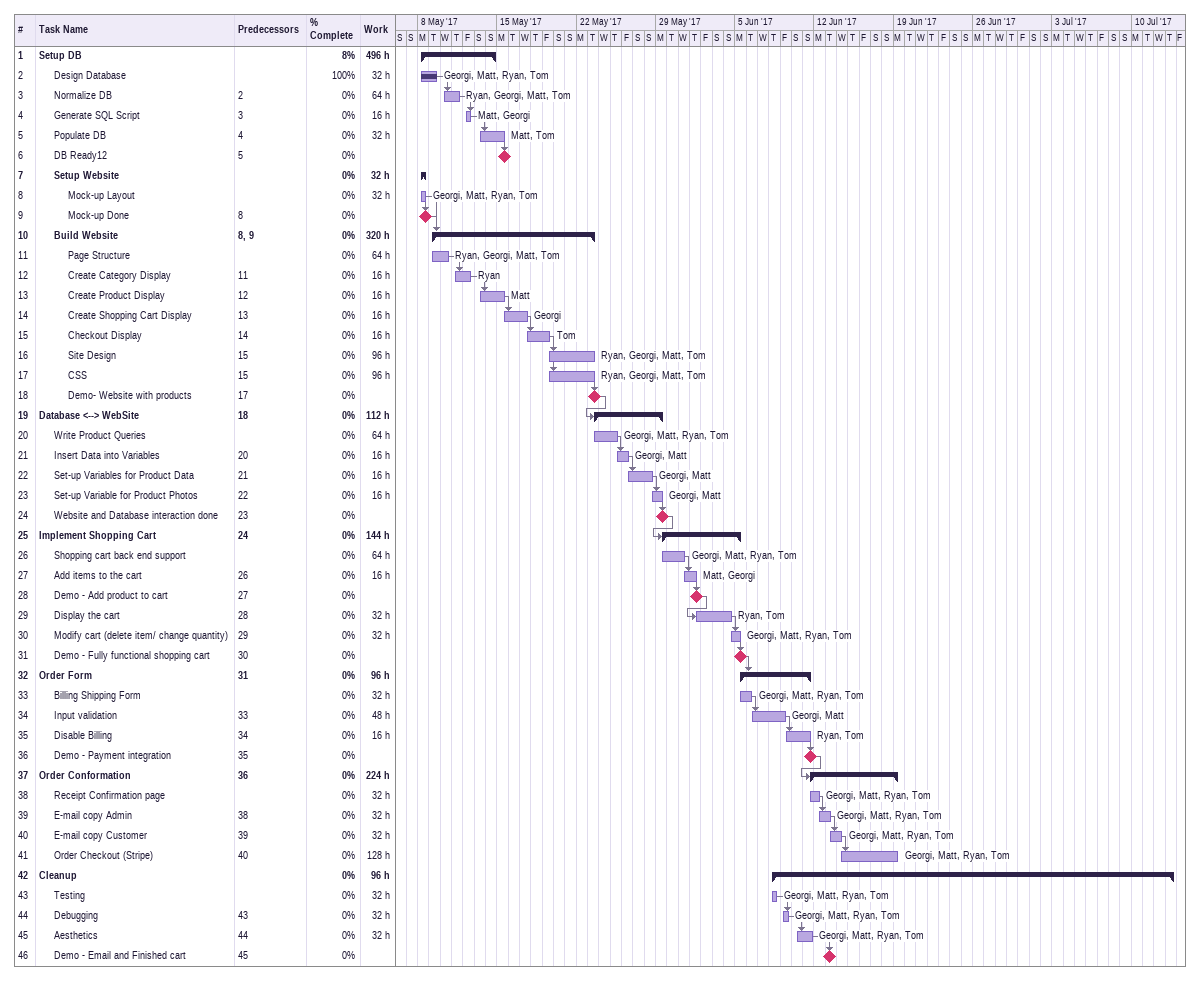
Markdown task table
| ID | Level | Task | Start | Finish | Predecessors | Resources | % complete | Work (h) |
|---|---|---|---|---|---|---|---|---|
| 1 | 1 | **Setup DB** | 2017-05-08 | 2017-05-14 |  |  | 8 | 496 |
| 2 | 2 | Design Database | 2017-05-08 | 2017-05-09 |  | Georgi, Matt, Ryan, Tom | 100 | 32 |
| 3 | 2 | Normalize DB | 2017-05-10 | 2017-05-11 | 2 | Ryan, Georgi, Matt, Tom | 0 | 64 |
| 4 | 2 | Generate SQL Script | 2017-05-12 | 2017-05-12 | 3 | Matt, Georgi | 0 | 16 |
| 5 | 2 | Populate DB | 2017-05-13 | 2017-05-15 | 4 | Matt, Tom | 0 | 32 |
| 6 | 2 | DB Ready12 (milestone) | 2017-05-15 | 2017-05-15 | 5 |  | 0 |  |
| 7 | 2 | **Setup Website** | 2017-05-08 | 2017-05-08 |  |  | 0 | 32 |
| 8 | 3 | Mock-up Layout | 2017-05-08 | 2017-05-08 |  | Georgi, Matt, Ryan, Tom | 0 | 32 |
| 9 | 3 | Mock-up Done (milestone) | 2017-05-08 | 2017-05-08 | 8 |  | 0 |  |
| 10 | 2 | **Build Website** | 2017-05-09 | 2017-05-23 | 8, 9 |  | 0 | 320 |
| 11 | 3 | Page Structure | 2017-05-09 | 2017-05-10 |  | Ryan, Georgi, Matt, Tom | 0 | 64 |
| 12 | 3 | Create Category Display | 2017-05-11 | 2017-05-12 | 11 | Ryan | 0 | 16 |
| 13 | 3 | Create Product Display | 2017-05-13 | 2017-05-15 | 12 | Matt | 0 | 16 |
| 14 | 3 | Create Shopping Cart Display | 2017-05-15 | 2017-05-17 | 13 | Georgi | 0 | 16 |
| 15 | 3 | Checkout Display | 2017-05-17 | 2017-05-19 | 14 | Tom | 0 | 16 |
| 16 | 3 | Site Design | 2017-05-19 | 2017-05-23 | 15 | Ryan, Georgi, Matt, Tom | 0 | 96 |
| 17 | 3 | CSS | 2017-05-19 | 2017-05-23 | 15 | Ryan, Georgi, Matt, Tom | 0 | 96 |
| 18 | 3 | Demo- Website with products (milestone) | 2017-05-23 | 2017-05-23 | 17 |  | 0 |  |
| 19 | 1 | **Database <--> WebSite** | 2017-05-23 | 2017-05-29 | 18 |  | 0 | 112 |
| 20 | 2 | Write Product Queries | 2017-05-23 | 2017-05-25 |  | Georgi, Matt, Ryan, Tom | 0 | 64 |
| 21 | 2 | Insert Data into Variables | 2017-05-25 | 2017-05-26 | 20 | Georgi, Matt | 0 | 16 |
| 22 | 2 | Set-up Variables for Product Data | 2017-05-26 | 2017-05-28 | 21 | Georgi, Matt | 0 | 16 |
| 23 | 2 | Set-up Variable for Product Photos | 2017-05-28 | 2017-05-29 | 22 | Georgi, Matt | 0 | 16 |
| 24 | 2 | Website and Database interaction done (milestone) | 2017-05-29 | 2017-05-29 | 23 |  | 0 |  |
| 25 | 1 | **Implement Shopping Cart** | 2017-05-29 | 2017-06-05 | 24 |  | 0 | 144 |
| 26 | 2 | Shopping cart back end support | 2017-05-29 | 2017-05-31 |  | Georgi, Matt, Ryan, Tom | 0 | 64 |
| 27 | 2 | Add items to the cart | 2017-05-31 | 2017-06-01 | 26 | Matt, Georgi | 0 | 16 |
| 28 | 2 | Demo - Add product to cart (milestone) | 2017-06-01 | 2017-06-01 | 27 |  | 0 |  |
| 29 | 2 | Display the cart | 2017-06-01 | 2017-06-04 | 28 | Ryan, Tom | 0 | 32 |
| 30 | 2 | Modify cart (delete item/ change quantity) | 2017-06-04 | 2017-06-05 | 29 | Georgi, Matt, Ryan, Tom | 0 | 32 |
| 31 | 2 | Demo - Fully functional shopping cart (milestone) | 2017-06-05 | 2017-06-05 | 30 |  | 0 |  |
| 32 | 1 | **Order Form** | 2017-06-05 | 2017-06-11 | 31 |  | 0 | 96 |
| 33 | 2 | Billing Shipping Form | 2017-06-05 | 2017-06-06 |  | Georgi, Matt, Ryan, Tom | 0 | 32 |
| 34 | 2 | Input validation | 2017-06-06 | 2017-06-09 | 33 | Georgi, Matt | 0 | 48 |
| 35 | 2 | Disable Billing | 2017-06-09 | 2017-06-11 | 34 | Ryan, Tom | 0 | 16 |
| 36 | 2 | Demo - Payment integration (milestone) | 2017-06-11 | 2017-06-11 | 35 |  | 0 |  |
| 37 | 1 | **Order Conformation** | 2017-06-11 | 2017-06-19 | 36 |  | 0 | 224 |
| 38 | 2 | Receipt Confirmation page | 2017-06-11 | 2017-06-12 |  | Georgi, Matt, Ryan, Tom | 0 | 32 |
| 39 | 2 | E-mail copy Admin | 2017-06-12 | 2017-06-13 | 38 | Georgi, Matt, Ryan, Tom | 0 | 32 |
| 40 | 2 | E-mail copy Customer | 2017-06-13 | 2017-06-14 | 39 | Georgi, Matt, Ryan, Tom | 0 | 32 |
| 41 | 2 | Order Checkout (Stripe) | 2017-06-14 | 2017-06-19 | 40 | Georgi, Matt, Ryan, Tom | 0 | 128 |
| 42 | 1 | **Cleanup** | 2017-06-08 | 2017-07-13 |  |  | 0 | 96 |
| 43 | 2 | Testing | 2017-06-08 | 2017-06-08 |  | Georgi, Matt, Ryan, Tom | 0 | 32 |
| 44 | 2 | Debugging | 2017-06-09 | 2017-06-09 | 43 | Georgi, Matt, Ryan, Tom | 0 | 32 |
| 45 | 2 | Aesthetics | 2017-06-10 | 2017-06-11 | 44 | Georgi, Matt, Ryan, Tom | 0 | 32 |
| 46 | 2 | Demo - Email and Finished cart (milestone) | 2017-06-13 | 2017-06-13 | 45 |  | 0 |  |
